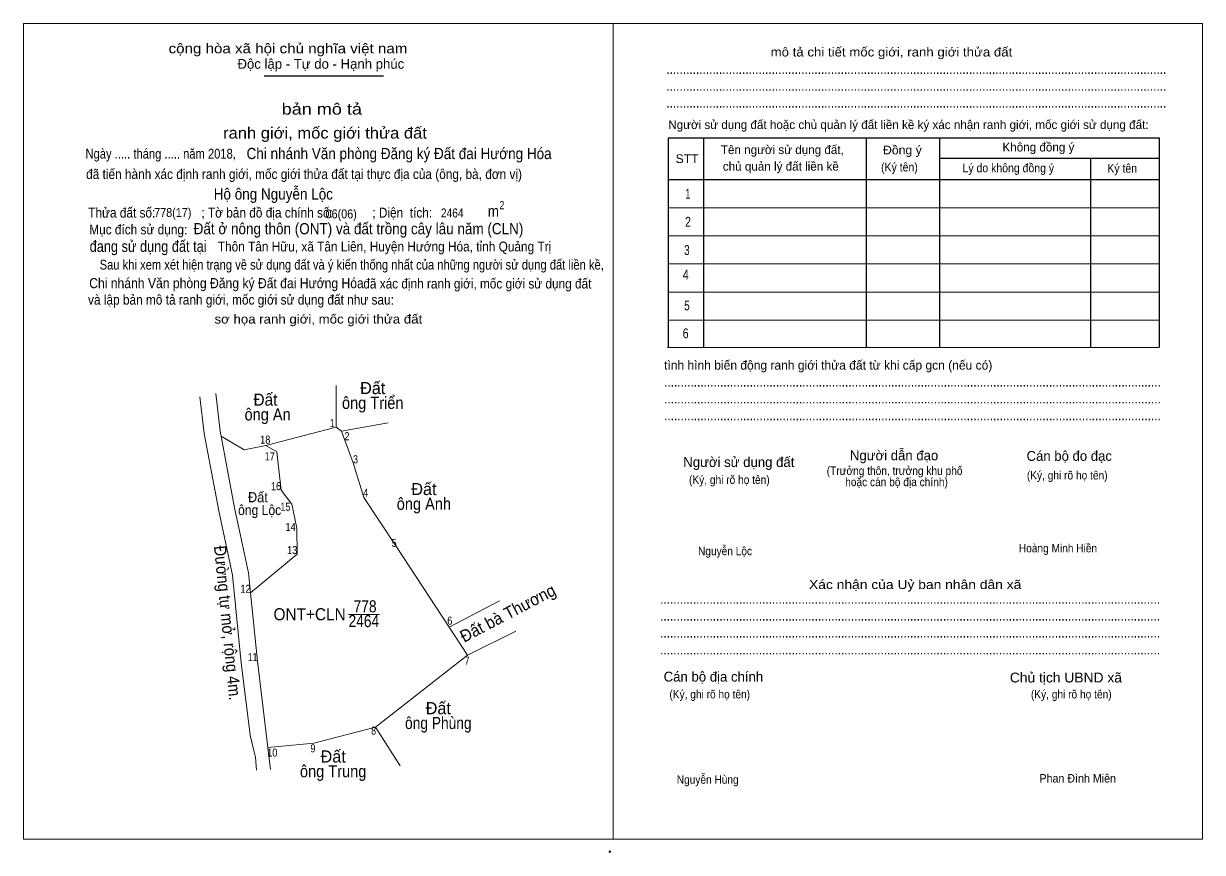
# Model space of a CAD drawing. Header units: metres. Extents: x 548794 to 550590, y 1837796 to 1838192.
# Drawn here: x 550169.1 to 550589.8, y 1837795.6 to 1838091.4 of the extents above; entities that cross this region are included whole.
import ezdxf
from ezdxf.enums import TextEntityAlignment as Align

# ---------------------------------------------------------------- set-up
doc = ezdxf.new("R2010")
doc.units = ezdxf.units.M
doc.header["$LTSCALE"] = 1.1
doc.header["$PDMODE"] = 32
doc.header["$PDSIZE"] = 0.55
for name, color, linetype, lineweight in [('1', 7, 'Continuous', 13), ('10', 7, 'Continuous', 13), ('32', 7, 'Continuous', 13), ('44', 7, 'Continuous', 13), ('61', 7, 'Continuous', 13), ('63', 7, 'Continuous', 13), ('7', 7, 'Continuous', 13)]:
    doc.layers.add(name, color=color, linetype=linetype, lineweight=lineweight)
for name, color, linetype in [('17', 7, 'Continuous'), ('25', 7, 'Continuous'), ('6', 7, 'Continuous')]:
    doc.layers.add(name, color=color, linetype=linetype)

msp = doc.modelspace()

# ---------------------------------------------------------------- linework, layer by layer
at = {"layer": '1'}
msp.add_lwpolyline([(550280.68, 1837947.41), (550282.54, 1837945.96), (550286.71, 1837934.64), (550290.52, 1837922.26), (550302.2, 1837904.64), (550320.98, 1837876.03), (550327.55, 1837866.01), (550294.63, 1837840.32), (550272.64, 1837834.61), (550256.23, 1837833.05), (550252.53, 1837863.89), (550250.09, 1837888.26), (550266.76, 1837902.08), (550266.63, 1837911.37), (550264.85, 1837919.94), (550260.98, 1837924.87), (550259.43, 1837938.6), (550255.58, 1837940.89)], close=True, dxfattribs=at)
at = {"layer": '10'}
for p, q in [((550280.6, 1837962.29), (550280.68, 1837947.41)), ((550282.54, 1837945.96), (550299.25, 1837948.97)), ((550282.54, 1837945.96), (550286.71, 1837934.64)), ((550320.98, 1837876.03), (550338.98, 1837885.44)), ((550327.55, 1837866.01), (550344.79, 1837874.57)), ((550327.55, 1837866.01), (550294.63, 1837840.32)), ((550294.63, 1837840.32), (550303.46, 1837826.48))]:
    msp.add_line(p, q, dxfattribs=at)
at = {"layer": '32'}
msp.add_line((550247.8, 1837939.25), (550239.59, 1837944.12), dxfattribs=at)
at = {"layer": '44'}
for p, q in [((550237.65, 1837959.43), (550239.26, 1837945.96)), ((550280.68, 1837947.41), (550282.54, 1837945.96)), ((550255.58, 1837940.89), (550247.8, 1837939.25)), ((550286.71, 1837934.64), (550290.52, 1837922.26)), ((550302.2, 1837904.64), (550290.52, 1837922.26)), ((550244.41, 1837918.61), (550246.53, 1837908.77)), ((550266.76, 1837902.08), (550250.09, 1837888.26)), ((550285.07, 1837880.52), (550296.11, 1837880.52)), ((550256.23, 1837833.05), (550257.16, 1837825.27))]:
    msp.add_line(p, q, dxfattribs=at)
for points in [[(550232, 1837958.2), (550233.55, 1837945.08), (550238.77, 1837917.48), (550243.67, 1837894.55), (550246.79, 1837863.26), (550249.89, 1837837.52)], [(550239.26, 1837945.96), (550239.59, 1837944.12), (550244.41, 1837918.61)], [(550246.53, 1837908.77), (550249.37, 1837895.45), (550250.09, 1837888.26)], [(550246.53, 1837908.77), (550249.37, 1837895.45), (550250.09, 1837888.26)]]:
    msp.add_lwpolyline(points, dxfattribs=at)
at = {"layer": '61'}
msp.add_line((550251.1, 1837832.42), (550249.89, 1837837.52), dxfattribs=at)
msp.add_lwpolyline([(550252.16, 1837824.98), (550251.81, 1837829.6), (550251.1, 1837832.42)], dxfattribs=at)
at = {"layer": '63'}
for p, q in [((550255.58, 1837940.89), (550280.68, 1837947.41)), ((550255.58, 1837940.89), (550259.43, 1837938.6)), ((550259.43, 1837938.6), (550260.98, 1837924.87)), ((550260.98, 1837924.87), (550264.85, 1837919.94)), ((550264.85, 1837919.94), (550266.63, 1837911.37)), ((550266.63, 1837911.37), (550266.76, 1837902.08))]:
    msp.add_line(p, q, dxfattribs=at)
at = {"layer": '7', "lineweight": 25}
for p, q in [((550254.94, 1838072.74), (550297.49, 1838072.74)), ((550411.79, 1838050.55), (550411.79, 1837975.83)), ((550469.82, 1838050.25), (550469.82, 1837975.83)), ((550496.01, 1838050.25), (550496.01, 1837975.83)), ((550496.01, 1838043.32), (550574.48, 1838043.32)), ((550549.89, 1838043.32), (550549.89, 1837975.83)), ((550399.19, 1838035.7), (550574.48, 1838035.7))]:
    msp.add_line(p, q, dxfattribs=at)
at = {"layer": '7'}
for p, q in [((550399.19, 1838025.67), (550574.48, 1838025.67)), ((550399.19, 1838015.63), (550574.48, 1838015.63)), ((550399.19, 1838005.6), (550574.48, 1838005.6)), ((550399.19, 1837995.56), (550574.48, 1837995.56)), ((550399.19, 1837985.53), (550574.48, 1837985.53)), ((550398.88, 1837975.83), (550574.17, 1837975.83))]:
    msp.add_line(p, q, dxfattribs=at)
for points in [[(550169.07, 1838091.38), (550379.45, 1838091.38), (550379.45, 1837800.41), (550169.07, 1837800.41)], [(550379.45, 1838091.38), (550589.83, 1838091.38), (550589.83, 1837800.4), (550379.45, 1837800.4)], [(550379.45, 1838091.37), (550589.82, 1838091.37), (550589.82, 1837800.4), (550379.45, 1837800.4)]]:
    msp.add_lwpolyline(points, close=True, dxfattribs=at)
at = {"layer": '7', "lineweight": 25}
msp.add_lwpolyline([(550574.48, 1837975.83), (550574.48, 1838050.55), (550399.19, 1838050.55), (550399.19, 1837975.83)], dxfattribs=at)
at = {"layer": '7'}
msp.add_point((550378.32, 1837795.91), dxfattribs=at)

# ---------------------------------------------------------------- texts
at = {"layer": '1'}
for s, width, p in [('778', 0.85, (550290.97, 1837881.29)), ('ONT+CLN', 0.95, (550271.165, 1837878.46)), ('2464', 0.85, (550290.52, 1837876.04))]:
    msp.add_text(s, height=4.32, dxfattribs=dict(at, width=width)).set_placement(p, align=Align.CENTER)
at = {"layer": '17'}
for s, width, p in [('Nguyễn Lộc', 0.9, (550409.8, 1837901.68)), ('Hoàng Minh Hiền', 0.9, (550524.33, 1837902.7)), ('Nguyễn Hùng', 0.9, (550402.22, 1837820.14)), ('Phan Đình Miên', 0.95, (550531.66, 1837820.58))]:
    msp.add_text(s, height=3, dxfattribs=dict(at, width=width)).set_placement(p)
at = {"layer": '25', "width": 0.9}
for s, height, p in [('Chi nhánh Văn phòng Đăng ký Đất đai Hướng Hóa', 4, (550248.66, 1838043.02)), ('Đất ở nông thôn (ONT) và đất trồng cây lâu năm (CLN)', 4, (550229.78, 1838016.2)), ('Chi nhánh Văn phòng Đăng ký Đất đai Hướng Hóa', 3.6, (550192.5, 1837996.96))]:
    msp.add_text(s, height=height, dxfattribs=at).set_placement(p)
at = {"layer": '44'}
for s, rotation, width, p in [('Đường tự mở, rộng 4m.', 275.703, 0.9, (550239.75, 1837877.315)), ('Đất bà Thương', 27.583, 0.95, (550342.89, 1837879.091))]:
    msp.add_text(s, height=4.32, rotation=rotation, dxfattribs=dict(at, width=width)).set_placement(p, align=Align.CENTER)
at = {"layer": '6', "width": 0.9}
msp.add_text('Hộ ông Nguyễn Lộc', height=4, dxfattribs=at).set_placement((550236.94, 1838028.58))
at = {"layer": '63'}
for p in [(550293.695, 1837959.17), (550311.955, 1837923.14), (550317.095, 1837844.94), (550279.575, 1837827.71)]:
    msp.add_text('Đất', height=4.32, dxfattribs=at).set_placement(p, align=Align.CENTER)
for s, height, width, p in [('Đất ', 4.32, 0.95, (550256.165, 1837955.04)), ('ông Triển', 4.32, 0.9, (550293.7, 1837953.89)), ('ông An', 4.32, 0.9, (550256.17, 1837949.77)), ('Đất ', 3.6, 0.95, (550253.34, 1837920.58)), ('ông Anh', 4.32, 0.9, (550311.955, 1837917.88)), ('ông Lộc', 3.6, 0.9, (550253.335, 1837916.02)), ('ông Phùng', 4.32, 0.85, (550317.1, 1837839.67)), ('ông Trung', 4.32, 0.9, (550279.57, 1837822.44))]:
    msp.add_text(s, height=height, dxfattribs=dict(at, width=width)).set_placement(p, align=Align.CENTER)
for s, width, p in [(' 1', 0.75, (550280, 1837947.41)), (' 18', 0.85, (550257.15, 1837941.49)), (' 2', 0.85, (550285.39, 1837942.7)), (' 17', 0.85, (550258.75, 1837935.5)), (' 3', 0.8, (550288.43, 1837934.47)), (' 16', 0.85, (550260.99, 1837924.87)), (' 4', 0.85, (550292.07, 1837922.5)), (' 15', 0.85, (550264.34, 1837917.53)), (' 14', 0.85, (550266.2, 1837910.33)), (' 13', 0.85, (550266.77, 1837902.08)), (' 5', 0.8, (550302.21, 1837904.64)), (' 12', 0.85, (550250.1, 1837888.26)), (' 6', 0.85, (550322.11, 1837876.9)), (' 11', 0.8, (550252.54, 1837863.89)), (' 7', 0.8, (550328.24, 1837862.66)), (' 8', 0.8, (550294.87, 1837837.66)), (' 9', 0.85, (550273.26, 1837831.33)), (' 10', 0.85, (550259.66, 1837829.8))]:
    msp.add_text(s, height=2.88, dxfattribs=dict(at, width=width)).set_placement(p, align=Align.RIGHT)
at = {"layer": '7'}
for s, height, width, p in [('cộng hòa xã hội chủ nghĩa việt nam', 3.511, 1.15, (550220.82, 1838080.76)), ('........................................................................................................................................................', 3.511, 0.9, (550398.5, 1838073.44)), ('........................................................................................................................................................', 3.511, 0.9, (550398.5, 1838067.42)), ('........................................................................................................................................................', 3.511, 0.9, (550398.5, 1838061.4)), ('Đồng ý', 3.11, 1.05, (550475.82, 1838044.72)), ('Ngày ..... tháng ..... năm 2018, ', 3.51, 0.85, (550191.18, 1838043.2)), ('STT', 3.11, 1.05, (550401.78, 1838041.62)), (' đã tiến hành xác định ranh giới, mốc giới thửa đất tại thực địa của (ông, bà, đơn vị)', 3.51, 0.9, (550190.22, 1838035.92)), ('(Ký tên)', 3.11, 0.9, (550475.14, 1838038.62)), ('Lý do không đồng ý', 3.11, 0.9, (550504.22, 1838038.32)), ('Ký tên', 3.11, 0.9, (550555.9, 1838038.2)), ('2', 2.916, 0.8, (550338.94, 1838025.14)), ('Thửa đất số:              ; Tờ bản đồ địa chính số:            ; Diện  tích:', 3.51, 0.9, (550192.14, 1838022.16)), ('778(17)', 3.2, 0.9, (550215.69, 1838022.36)), ('06(06)', 3.2, 0.9, (550276.87, 1838021.87)), ('2464', 3.2, 0.85, (550318.03, 1838022.2)), ('m', 4, 0.9, (550334.74, 1838022.48)), ('Mục đích sử dụng:', 3.51, 0.9, (550192.5, 1838016.16)), ('đang sử dụng đất tại', 4, 0.85, (550192.66, 1838009.92)), ('Thôn Tân Hữu, xã Tân Liên, Huyện Hướng Hóa, tỉnh Quảng Trị', 3.51, 0.9, (550238.39, 1838010.08)), ('Sau khi xem xét hiện trạng về sử dụng đất và ý kiến thống nhất của những người sử dụng đất liền kề,', 3.512, 0.85, (550196.22, 1838003.6)), ('đã xác định ranh giới, mốc giới sử dụng đất', 3.5, 0.9, (550290.34, 1837996.86)), (' và lập bản mô tả ranh giới, mốc giới sử dụng đất như sau:', 3.512, 0.9, (550190.9, 1837991.1)), ('.......................................................................................................................................................', 3.511, 0.9, (550397.7, 1837961.88)), ('.......................................................................................................................................................', 3.511, 0.9, (550397.7, 1837955.86)), ('.......................................................................................................................................................', 3.511, 0.9, (550397.7, 1837949.84)), ('(Ký, ghi rõ họ tên)', 3.01, 0.9, (550406.58, 1837927.12)), ('(Ký, ghi rõ họ tên)', 3.01, 0.9, (550527.18, 1837928.72)), ('........................................................................................................................................................', 3.511, 0.9, (550396.26, 1837884.34)), ('........................................................................................................................................................', 3.511, 0.9, (550396.26, 1837878.32)), ('........................................................................................................................................................', 3.511, 0.9, (550396.26, 1837872.32)), ('........................................................................................................................................................', 3.511, 0.9, (550396.26, 1837866.3)), ('Chủ tịch UBND xã', 3.512, 1.05, (550521.1, 1837856.28)), ('(Ký, ghi rõ họ tên)', 3.01, 0.9, (550399.58, 1837850.58)), ('(Ký, ghi rõ họ tên)', 3.01, 0.9, (550528.62, 1837850.58))]:
    msp.add_text(s, height=height, dxfattribs=dict(at, width=width)).set_placement(p)
for s, height, width, p in [('mô tả chi tiết mốc giới, ranh giới thửa đất', 3.21, 1.1, (550478.835, 1838079.64)), ('bản mô tả', 4.014, 1.2, (550275.52, 1838058.9)), ('ranh giới, mốc giới thửa đất', 4.014, 1.1, (550276.645, 1838050.36)), ('1', 3.512, 0.7, (550406.19, 1838028.92)), ('2', 3.512, 0.8, (550406.215, 1838018.9)), ('3', 3.512, 0.75, (550405.81, 1838008.82)), ('4', 3.512, 0.8, (550405.425, 1838000.06)), ('5', 3.512, 0.75, (550405.835, 1837989.04)), ('sơ họa ranh giới, mốc giới thửa đất', 3.21, 1.1, (550274.29, 1837984.34)), ('6', 3.512, 0.8, (550405.375, 1837979.1)), ('(Trưởng thôn, trưởng khu phố', 3.01, 0.9, (550479.96, 1837930.33)), ('hoặc cán bộ địa chính)', 3.01, 0.9, (550480.645, 1837926.31)), ('Xác nhận của Uỷ ban nhân dân xã', 3.212, 1.15, (550487.305, 1837889.62))]:
    msp.add_text(s, height=height, dxfattribs=dict(at, width=width)).set_placement(p, align=Align.CENTER)
for s, height, p in [('Độc lập - Tự do - Hạnh phúc', 3.511, (550245.42, 1838075.26)), ('Người sử dụng đất hoặc chủ quản lý đất liền kề ký xác nhận ranh giới, mốc giới sử dụng đất:', 3.11, (550399.18, 1838053.76)), ('Tên người sử dụng đất,', 3.11, (550417.94, 1838044.82)), ('Không đồng ý', 3.11, (550518.46, 1838045.74)), ('chủ quản lý đất liền kề', 3.11, (550418.66, 1838038.9)), ('tình hình biến động ranh giới thửa đất từ khi cấp gcn (nếu có)', 3.21, (550397.7, 1837967.9)), ('Người dẫn đạo', 3.51, (550464.01, 1837935.55)), ('Cán bộ đo đạc', 3.504, (550527.06, 1837935.36)), ('Người sử dụng đất', 3.512, (550404.54, 1837933.16)), ('Cán bộ địa chính', 3.512, (550397.54, 1837856.6))]:
    msp.add_text(s, height=height, dxfattribs=at).set_placement(p)

doc.saveas('drawing.dxf')
